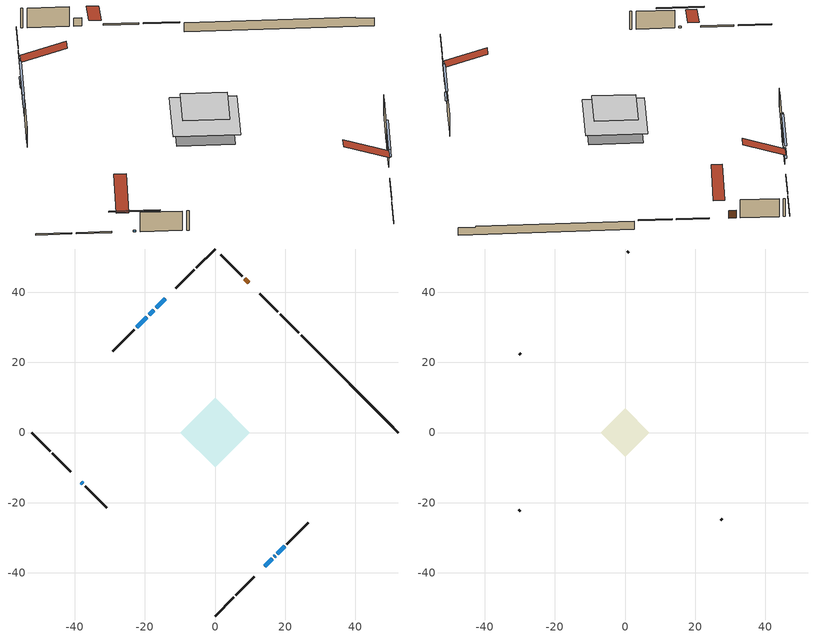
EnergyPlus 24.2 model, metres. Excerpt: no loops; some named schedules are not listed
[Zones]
conditioned space
 floor adiabatic (AdiabaticFloorConstruction): -9.86,0 0,9.86 9.86,0 0,-9.86 z3.66
 floor foundation (Slab1 construction): -6.95,1.63 -1.63,6.95 6.95,-1.63 1.63,-6.95 z-1.07
 wall outside (RimJoist1 construction): 0,-52.34 5.3,-47.04 / -52.34,0 -47.04,-5.3 / 0,52.34 -5.3,47.04 / 23.88,28.46 18.58,33.76 z1.22:1.52
 wall outside (RimJoist2 construction): 5.95,-46.38 11.17,-41.17 / -46.38,-5.95 -41.17,-11.17 / -5.95,46.38 -11.17,41.17 / 17.92,34.41 12.71,39.63 z1.22:1.52
 wall outside (AdiabaticWallConstruction 1): 9.63,42.71 8.46,43.88 z1.22:3.25
 wall outside (AdiabaticWallConstruction): -14.25,38.09 -16.77,35.57 z1.22:2.81; 14.25,-38.09 16.31,-36.03 / 17.82,-34.52 19.87,-32.47 z1.22:3.17; -17.42,34.91 -18.78,33.56 / 16.96,-35.38 17.16,-35.18 / -38.09,-14.25 -37.7,-14.64 z1.22:1.59; -19.44,32.9 -22.35,29.99 z1.22:2.6
 wall outside (Wall1 construction): 20.53,-31.81 26.66,-25.68 / -37.04,-15.3 -30.91,-21.43 / -23,29.34 -29.13,23.21 / 7.8,44.54 1.67,50.67 z1.22:6.1
 wall foundation (FoundationWall1 construction): 24.54,27.8,-1.07 24.54,27.8,1.22 49.56,2.78,1.22 49.56,2.78,0.96 52.34,0,0.96 52.34,0,-1.07
 window (WindowConstruction): -14.25,38.09 -16.77,35.57 z1.22:2.81
 window (WindowConstruction 3): 14.25,-38.09 16.31,-36.03 z1.22:3.17
 window (WindowConstruction 4): -17.43,34.91 -18.78,33.56 z1.22:1.59
 window (WindowConstruction 5): 16.97,-35.37 17.16,-35.18 z1.22:1.59
 window (WindowConstruction 6): -38.09,-14.25 -37.7,-14.64 z1.22:1.59
 window (WindowConstruction 1): 17.82,-34.52 19.87,-32.47 z1.22:3.17
 window (WindowConstruction 2): -19.44,32.9 -22.34,29.99 z1.22:2.6
 door (Door): 9.63,42.71 8.46,43.88 z1.22:3.25
 ceiling adiabatic (AdiabaticFloorConstruction): 0,-9.86 9.86,0 0,9.86 -9.86,0 z3.66
attic - vented
 floor to conditioned space (Floor1 construction Reversed): -6.9,0 0,6.9 6.9,0 0,-6.9 z6.1
 wall outside (Wall3 construction): 27.32,-25.02 27.67,-24.66 / -30.25,-22.08 -29.9,-22.44 / -29.79,22.55 -30.15,22.19 / 1.02,51.32 0.66,51.68 z1.22:6.1
 roof outside (Roof1 construction): 13.6,-38.74,6.1 6.87,-32.02,9.27 5.1,-33.79,9.27 11.82,-40.51,6.1; -38.74,-13.6,6.1 -32.02,-6.87,9.27 -33.79,-5.1,9.27 -40.51,-11.82,6.1; -13.6,38.74,6.1 -6.87,32.02,9.27 -5.1,33.79,9.27 -11.82,40.51,6.1; 10.28,42.06,6.1 3.56,35.34,9.27 5.33,33.56,9.27 12.05,40.28,6.1
shading: -16.91,35.43 -14.11,38.23 -14.4,38.52 -17.2,35.72 z3.01; 18.18,-34.16 12.39,-39.95 12.68,-40.24 18.47,-34.46 z5.81; -22.38,29.96 -13.83,38.51 -14.12,38.8 -22.67,30.25 z6.67; 20.75,-31.59 13.37,-38.97 13.66,-39.26 21.04,-31.88 z6.67; -34.11,-18.23 -41.68,-10.66 -41.97,-10.95 -34.4,-18.52 z6.67; 20.01,-32.32 17.67,-34.67 17.97,-34.96 20.31,-32.62 z3.37; -24.21,28.13 -17.57,34.77 -17.86,35.06 -24.5,28.42 z5.24
[Building]
Building 1: Terrain=Suburbs
[Site:Location]
Montreal Intl AP_QC: Latitude {deg}=45.47; Longitude {deg}=-73.74; Time Zone {hr}=-5; Elevation {m}=36; Keep Site Location Information=Yes
[Site:GroundTemperature:Shallow]
2.07863, -0.316383, -0.508184, 0.628371, 5.19101, 9.73239, 13.6695, 16.1636, 16.3755, 14.347, 10.5102, 6.10817
[Site:WaterMainsTemperature]
Calculation Method=Schedule; Temperature Schedule=mains temperature schedule
[Material] Roughness=Rough; Thermal Absorptance=0.9
Name | Thickness {m} | Conductivity {W/m-K} | Density {kg/m3} | Specific Heat {J/kg-K} | Solar Absorptance | Visible Absorptance
asphalt or fiberglass shingles | 0.00635 | 0.162714 | 1121.4 | 1465.45 | 0.84 | 0.84
ceiling loosefill ins | 0.169333 | 0.0480833 | 16.02 | 1046.75 | 0.7 | 0.7
ceiling stud and cavity | 0.1397 | 0.152865 | 65.682 | 1177.47 | 0.7 | 0.7
concrete 4.0 in. | 0.1016 | 1.803125 | 2242.8 | 837.4 | 0.7 | 0.7
concrete 8.0 in. | 0.2032 | 1.803125 | 2242.8 | 837.4 | 0.7 | 0.7
door material | 0.04445 | 0.188738 | 512.64 | 1214.23 | 0.7 | 0.7
exterior vertical ins | 0.041904 | 0.029427 | 32.04 | 1214.23 | 0.7 | 0.7
floor covering | 0.0127 | 0.0433444 | 54.468 | 1339.84 | 0.6 | 0.6
floor rigid ins; wall rigid ins | 0.512978 | 0.029427 | 32.04 | 1214.23 | 0.7 | 0.7
floor stud and cavity | 0.1397 | 1.75129 | 37.0049 | 1207.88 | 0.7 | 0.7
furniture material conditioned space 1 | 0.1524 | 0.115458 | 640.8 | 1214.23 | 0.6 | 0.6
gypsum board | 0.0127 | 0.160291 | 801 | 837.4 | 0.6 | 0.6
gypsum board 1 | 0.0127 | 0.160291 | 801 | 837.4 | 0.7 | 0.7
osb sheathing 0.5 in. | 0.0127 | 0.115458 | 512.64 | 1214.23 | 0.7 | 0.7
osb sheathing 0.75 in. | 0.01905 | 0.115458 | 512.64 | 1214.23 | 0.7 | 0.7
osb sheathing 2.0 in. | 0.0508 | 0.115458 | 512.64 | 1214.23 | 0.7 | 0.7
rim joist stud and cavity | 0.0508 | 0.0448274 | 125.044 | 1163.47 | 0.6 | 0.6
rim joist stud and cavity 1 | 0.0508 | 0.0293316 | 125.044 | 1163.47 | 0.6 | 0.6
wall stud and cavity | 0.1397 | 0.0935595 | 139.0536 | 1170.24 | 0.7 | 0.7
wall stud and cavity 1 | 0.0889 | 6.9971 | 50.32683 | 1063.81 | 0.6 | 0.6
wall stud and cavity 2 | 0.0889 | 0.380278 | 52.3479 | 1209.89 | 0.7 | 0.7
wall stud and cavity 3 | 0.0889 | 0.391764 | 83.0341 | 1211.67 | 0.7 | 0.7
wood siding | 0.0254 | 0.102417 | 544.68 | 1172.36 | 0.4 | 0.4
wood siding 1 | 0.00254 | 0.102417 | 544.68 | 1172.36 | 0.4 | 0.4
wood siding 2; wood siding 3; wood siding 4 | 0.0254 | 0.102417 | 544.68 | 1172.36 | 0.7 | 0.7
[WindowMaterial:SimpleGlazingSystem]
Name | U-Factor {W/m2-K} | Solar Heat Gain Coefficient
WindowMaterial | 2.909975 | 0.68
WindowMaterial 1 | 2.89408 | 0.69
WindowMaterial 2 | 2.9236 | 0.66
WindowMaterial 3 | 2.68229 | 0.4
WindowMaterial 4 | 2.67888 | 0.43
[Construction]
AdiabaticFloorConstruction: floor stud and cavity, floor rigid ins, osb sheathing 0.75 in., floor covering
AdiabaticWallConstruction: wood siding 3, wall rigid ins, wall stud and cavity 2, gypsum board
AdiabaticWallConstruction 1: wood siding 4, wall rigid ins, wall stud and cavity 2, gypsum board
Door: door material
Floor1 construction Reversed: gypsum board, ceiling stud and cavity, ceiling loosefill ins
FoundationWall1 construction: concrete 8.0 in., gypsum board 1
furniture construction conditioned space 1: furniture material conditioned space 1
PartitionWallConstruction: gypsum board, wall stud and cavity 3, gypsum board
RimJoist1 construction: wood siding 2, osb sheathing 2.0 in., rim joist stud and cavity
RimJoist2 construction: wood siding 2, osb sheathing 2.0 in., rim joist stud and cavity 1
Roof1 construction: asphalt or fiberglass shingles
Slab1 construction: concrete 4.0 in.
Wall1 construction: wood siding, osb sheathing 0.5 in., wall stud and cavity, gypsum board
Wall3 construction: wood siding 1, wall stud and cavity 1
WindowConstruction: WindowMaterial
WindowConstruction 1; WindowConstruction 3: WindowMaterial 1
WindowConstruction 2: WindowMaterial 2
WindowConstruction 4: WindowMaterial 3
WindowConstruction 5; WindowConstruction 6: WindowMaterial 4
[Zone] Multiplier=1; Part of Total Floor Area=Yes
Name | Volume {m3}
attic - vented | 48.979
conditioned space | 714.3
[Space]
Name | Zone | Volume {m3}
attic - vented 1 | attic - vented | 48.979
conditioned space 1 | conditioned space | 714.3
[ZoneInfiltration:EffectiveLeakageArea]
infil attic - vented 1: Zone or Space=attic - vented 1; Schedule=Always On Discrete; Effective Air Leakage Area {cm2}=3809.2; Stack Coefficient=0.000559442; Wind Coefficient=1.59808e-05
[ZoneMixing]
whole house fan mix: Zone or Space=attic - vented; Schedule=Always On Continuous; Design Flow Rate Calculation Method=Flow/Zone; Design Flow Rate {m3/s}=0; Source Zone or Space=conditioned space
[SurfaceProperty:ExposedFoundationPerimeter]
Slab1: Exposed Perimeter Calculation Method=TotalExposedPerimeter; Total Exposed Perimeter {m}=39.32
[InternalMass] Zone or ZoneList=conditioned space; Space or SpaceList=conditioned space 1
Name | Construction | Surface Area {m2}
furniture mass conditioned space 1 | furniture construction conditioned space 1 | 114.288
partition wall mass | PartitionWallConstruction | 285.72
[Lights]
interior lighting: Zone or ZoneList or Space or SpaceList=conditioned space 1; Schedule=interior lighting schedule; Design Level Calculation Method=LightingLevel; Lighting Level {W}=343.2; Return Air Fraction=0; Fraction Radiant=0.6; Fraction Visible=0.2; Fraction Replaceable=1
[People]
occupants: Zone or ZoneList or Space or SpaceList=conditioned space 1; Number of People Schedule=occupants schedule; Number of People Calculation Method=People; Number of People=3; Fraction Radiant=0.314171; Sensible Heat Fraction=0.56303; Activity Level Schedule=occupants activity schedule; Carbon Dioxide Generation Rate {m3/s-W}=0; Enable ASHRAE 55 Comfort Warnings=No; Mean Radiant Temperature Calculation Type=EnclosureAveraged
[ElectricEquipment] Zone or ZoneList or Space or SpaceList=conditioned space 1; Design Level Calculation Method=EquipmentLevel
Name | Schedule | Design Level {W} | Fraction Latent | Fraction Radiant | Fraction Lost
clothes dryer | clothes dryer schedule | 140.772 | 0.015 | 0.081 | 0.85
clothes washer | clothes washer schedule | 32.1985 | 0.03 | 0.162 | 0.7
cooking range | cooking range schedule | 215.147 | 0.08 | 0.432 | 0.2
dishwasher | dishwasher schedule | 66.8632 | 0.3 | 0.18 | 0.4
fridge | fridge schedule | 72.9452 | 0 | 0.6 | 0
mech vent house fan | mech vent house fan schedule | 0 | 0 | 0 | 1
mech vent house fan cfis | mech vent house fan cfis schedule | 0 | 0 | 0 | 0
misc plug loads | misc plug loads schedule | 494.7 | 0.045 | 0.513 | 0.1
whole house fan | Always On Discrete | 0 | 0 | 0 | 1
[OtherEquipment] Zone or ZoneList or Space or SpaceList=conditioned space 1; Design Level Calculation Method=EquipmentLevel
Name | Fuel Type | Schedule | Design Level {W} | Fraction Latent | Fraction Radiant | Fraction Lost
clothes dryer 1 | Electricity | clothes dryer schedule | 0 | 0.015 | 0.081 | 0.85
cooking range 1 | Electricity | cooking range schedule | 0 | 0.08 | 0.432 | 0.2
general water use latent | None | general water use schedule | 62.594 | 1 | 0 | 0
general water use sensible | None | general water use schedule | -61.6891 | 0 | 0.6 | 0
mech vent house fan latent load | None | Always On Discrete | 0 | 1 | 0 | 0
mech vent house fan sensible load | None | Always On Discrete | 0 | 0 | 0 | 0
water heater energy adjustment1 | Electricity | Always On Discrete | 0.01 | 0 | 0 | 1
[ZoneInfiltration:DesignFlowRate] Zone or ZoneList or Space or SpaceList=conditioned space 1; Schedule=Always On Discrete; Design Flow Rate Calculation Method=Flow/Zone; Design Flow Rate {m3/s}=0
infil flow; natural vent flow; whole house fan flow
[AvailabilityManager:Scheduled]
air source heat pump airloop Availability Manager: Schedule=Always On Discrete
[Foundation:Kiva]
Foundation Kiva 1: Initial Indoor Air Temperature {C}=21; Wall Height Above Grade {m}=1.21999; Wall Depth Below Slab {m}=0.2032; Custom Block Material Name 1=exterior vertical ins; Custom Block Depth 1 {m}=2.28999; Custom Block X Position 1 {m}=0.2159; Custom Block Z Position 1 {m}=0
[Foundation:Kiva:Settings]
Soil Conductivity {W/m-K}=0.849921; Soil Density {kg/m3}=1842.3; Soil Specific Heat {J/kg-K}=418.7; Ground Solar Absorptivity=0.9; Ground Thermal Absorptivity=0.9; Ground Surface Roughness {m}=0.03; Far-Field Width {m}=40; Deep-Ground Boundary Condition=ZeroFlux; Deep-Ground Depth {m}=40; Minimum Cell Dimension {m}=0.2; Maximum Cell Growth Coefficient=3; Simulation Timestep=Timestep
[Exterior:Lights]
exterior lighting: Schedule=exterior lighting schedule; Design Level {W}=75.6
[EnergyManagementSystem:GlobalVariable]
air_source_heat_pump_airloop_Fan_RTF
infil_program_Qfan
infil_program_Qinf
natural_vent_program_Qnv
natural_vent_program_Qwhf
[EnergyManagementSystem:Sensor]
Name | Output:Variable or Output:Meter Index Key | Output:Variable or Output:Meter
airflow_gain | infil flow | Infiltration Sensible Heat Gain Energy
airflow_gain_1 | natural vent flow | Infiltration Sensible Heat Gain Energy
airflow_gain_2 | whole house fan flow | Infiltration Sensible Heat Gain Energy
airflow_loss | infil flow | Infiltration Sensible Heat Loss Energy
airflow_loss_1 | natural vent flow | Infiltration Sensible Heat Loss Energy
airflow_loss_2 | whole house fan flow | Infiltration Sensible Heat Loss Energy
clg_load_cond |  | Cooling:EnergyTransfer:Zone:CONDITIONED SPACE
clg_sp_s; clg_sp_s_1 | cooling setpoint | Schedule Value
clothes_dryer_exhaust_0_sch_s | clothes dryer exhaust 0 schedule | Schedule Value
cool_season | cooling season schedule | Schedule Value
htg_load_cond |  | Heating:EnergyTransfer:Zone:CONDITIONED SPACE
htg_sp_s; htg_sp_s_1 | heating setpoint | Schedule Value
ig_ee_conv | clothes dryer | Electric Equipment Convective Heating Energy
ig_ee_conv_2 | cooking range | Electric Equipment Convective Heating Energy
ig_ee_conv_4 | fridge | Electric Equipment Convective Heating Energy
ig_ee_conv_5 | misc plug loads | Electric Equipment Convective Heating Energy
ig_ee_conv_6 | whole house fan | Electric Equipment Convective Heating Energy
ig_ee_rad | clothes dryer | Electric Equipment Radiant Heating Energy
ig_ee_rad_2 | cooking range | Electric Equipment Radiant Heating Energy
ig_ee_rad_4 | fridge | Electric Equipment Radiant Heating Energy
ig_ee_rad_5 | misc plug loads | Electric Equipment Radiant Heating Energy
ig_ee_rad_6 | whole house fan | Electric Equipment Radiant Heating Energy
ig_lgt_conv | interior lighting | Lights Convective Heating Energy
ig_lgt_rad | interior lighting | Lights Radiant Heating Energy
ig_lgt_vis | interior lighting | Lights Visible Radiation Heating Energy
ig_oe_conv | clothes dryer 1 | Other Equipment Convective Heating Energy
ig_oe_conv_1 | cooking range 1 | Other Equipment Convective Heating Energy
ig_oe_conv_2 | general water use latent | Other Equipment Convective Heating Energy
ig_oe_conv_3 | general water use sensible | Other Equipment Convective Heating Energy
ig_oe_conv_4 | water heater energy adjustment1 | Other Equipment Convective Heating Energy
ig_oe_rad | clothes dryer 1 | Other Equipment Radiant Heating Energy
ig_oe_rad_1 | cooking range 1 | Other Equipment Radiant Heating Energy
ig_oe_rad_2 | general water use latent | Other Equipment Radiant Heating Energy
ig_oe_rad_3 | general water use sensible | Other Equipment Radiant Heating Energy
ig_oe_rad_4 | water heater energy adjustment1 | Other Equipment Radiant Heating Energy
ig_ppl_conv | occupants | People Convective Heating Energy
ig_ppl_rad | occupants | People Radiant Heating Energy
im_conv | furniture mass conditioned space 1 | Surface Inside Face Convection Heat Gain Energy
im_conv_1 | partition wall mass | Surface Inside Face Convection Heat Gain Energy
im_ig | furniture mass conditioned space 1 | Surface Inside Face Internal Gains Radiation Heat Gain Energy
im_ig_1 | partition wall mass | Surface Inside Face Internal Gains Radiation Heat Gain Energy
im_lgt | furniture mass conditioned space 1 | Surface Inside Face Lights Radiation Heat Gain Energy
im_lgt_1 | partition wall mass | Surface Inside Face Lights Radiation Heat Gain Energy
im_sol | furniture mass conditioned space 1 | Surface Inside Face Solar Radiation Heat Gain Energy
im_sol_1 | partition wall mass | Surface Inside Face Solar Radiation Heat Gain Energy
im_surf | furniture mass conditioned space 1 | Surface Inside Face Net Surface Thermal Radiation Heat Gain Energy
im_surf_1 | partition wall mass | Surface Inside Face Net Surface Thermal Radiation Heat Gain Energy
mv_conv | mech vent house fan | Electric Equipment Convective Heating Energy
mv_conv_1 | mech vent house fan cfis | Electric Equipment Convective Heating Energy
mv_conv_2 | mech vent house fan latent load | Other Equipment Convective Heating Energy
mv_conv_3 | mech vent house fan sensible load | Other Equipment Convective Heating Energy
mv_rad | mech vent house fan | Electric Equipment Radiant Heating Energy
mv_rad_1 | mech vent house fan cfis | Electric Equipment Radiant Heating Energy
mv_rad_2 | mech vent house fan latent load | Other Equipment Radiant Heating Energy
mv_rad_3 | mech vent house fan sensible load | Other Equipment Radiant Heating Energy
natural_vent_s | natural vent schedule | Schedule Value
out_pb_s |  | Site Outdoor Air Barometric Pressure
out_wt_s |  | Site Outdoor Air Humidity Ratio
site_vw_s |  | Site Wind Speed
ss_back_out | Window1 | Surface Window Shortwave from Zone Back Out Window Heat Transfer Rate
ss_back_out_1 | Window10 | Surface Window Shortwave from Zone Back Out Window Heat Transfer Rate
ss_back_out_2 | Window12 | Surface Window Shortwave from Zone Back Out Window Heat Transfer Rate
ss_back_out_3 | Window19 | Surface Window Shortwave from Zone Back Out Window Heat Transfer Rate
ss_back_out_4 | Window20 | Surface Window Shortwave from Zone Back Out Window Heat Transfer Rate
ss_back_out_5 | Window4 | Surface Window Shortwave from Zone Back Out Window Heat Transfer Rate
ss_back_out_6 | Window6 | Surface Window Shortwave from Zone Back Out Window Heat Transfer Rate
ss_conv | Door1 | Surface Inside Face Convection Heat Gain Energy
ss_conv_1 | Window1 | Surface Inside Face Convection Heat Gain Energy
ss_conv_2 | Window10 | Surface Inside Face Convection Heat Gain Energy
ss_conv_3 | Window12 | Surface Inside Face Convection Heat Gain Energy
ss_conv_4 | Window19 | Surface Inside Face Convection Heat Gain Energy
ss_conv_5 | Window20 | Surface Inside Face Convection Heat Gain Energy
ss_conv_6 | Window4 | Surface Inside Face Convection Heat Gain Energy
ss_conv_7 | Window6 | Surface Inside Face Convection Heat Gain Energy
ss_ig | Door1 | Surface Inside Face Internal Gains Radiation Heat Gain Energy
ss_ig_1 | Window1 | Surface Inside Face Internal Gains Radiation Heat Gain Energy
ss_ig_2 | Window10 | Surface Inside Face Internal Gains Radiation Heat Gain Energy
ss_ig_3 | Window12 | Surface Inside Face Internal Gains Radiation Heat Gain Energy
ss_ig_4 | Window19 | Surface Inside Face Internal Gains Radiation Heat Gain Energy
ss_ig_5 | Window20 | Surface Inside Face Internal Gains Radiation Heat Gain Energy
ss_ig_6 | Window4 | Surface Inside Face Internal Gains Radiation Heat Gain Energy
ss_ig_7 | Window6 | Surface Inside Face Internal Gains Radiation Heat Gain Energy
ss_lgt | Door1 | Surface Inside Face Lights Radiation Heat Gain Energy
ss_sol | Door1 | Surface Inside Face Solar Radiation Heat Gain Energy
ss_surf | Door1 | Surface Inside Face Net Surface Thermal Radiation Heat Gain Energy
ss_surf_1 | Window1 | Surface Inside Face Net Surface Thermal Radiation Heat Gain Energy
ss_surf_2 | Window10 | Surface Inside Face Net Surface Thermal Radiation Heat Gain Energy
ss_surf_3 | Window12 | Surface Inside Face Net Surface Thermal Radiation Heat Gain Energy
ss_surf_4 | Window19 | Surface Inside Face Net Surface Thermal Radiation Heat Gain Energy
ss_surf_5 | Window20 | Surface Inside Face Net Surface Thermal Radiation Heat Gain Energy
ss_surf_6 | Window4 | Surface Inside Face Net Surface Thermal Radiation Heat Gain Energy
ss_surf_7 | Window6 | Surface Inside Face Net Surface Thermal Radiation Heat Gain Energy
ss_trans_in | Window1 | Surface Window Transmitted Solar Radiation Rate
ss_trans_in_1 | Window10 | Surface Window Transmitted Solar Radiation Rate
ss_trans_in_2 | Window12 | Surface Window Transmitted Solar Radiation Rate
ss_trans_in_3 | Window19 | Surface Window Transmitted Solar Radiation Rate
ss_trans_in_4 | Window20 | Surface Window Transmitted Solar Radiation Rate
ss_trans_in_5 | Window4 | Surface Window Transmitted Solar Radiation Rate
ss_trans_in_6 | Window6 | Surface Window Transmitted Solar Radiation Rate
ss_trans_out | Window1 | Surface Inside Face Initial Transmitted Diffuse Transmitted Out Window Solar Radiation Rate
ss_trans_out_1 | Window10 | Surface Inside Face Initial Transmitted Diffuse Transmitted Out Window Solar Radiation Rate
ss_trans_out_2 | Window12 | Surface Inside Face Initial Transmitted Diffuse Transmitted Out Window Solar Radiation Rate
ss_trans_out_3 | Window19 | Surface Inside Face Initial Transmitted Diffuse Transmitted Out Window Solar Radiation Rate
ss_trans_out_4 | Window20 | Surface Inside Face Initial Transmitted Diffuse Transmitted Out Window Solar Radiation Rate
ss_trans_out_5 | Window4 | Surface Inside Face Initial Transmitted Diffuse Transmitted Out Window Solar Radiation Rate
ss_trans_out_6 | Window6 | Surface Inside Face Initial Transmitted Diffuse Transmitted Out Window Solar Radiation Rate
s_conv | Floor1 | Surface Inside Face Convection Heat Gain Energy
s_conv_1 | FoundationWall1 | Surface Inside Face Convection Heat Gain Energy
s_conv_10 | RimJoist2:315 | Surface Inside Face Convection Heat Gain Energy
s_conv_11 | RimJoist2:45 | Surface Inside Face Convection Heat Gain Energy
s_conv_12 | Slab1 | Surface Inside Face Convection Heat Gain Energy
s_conv_13 | Wall1:135 | Surface Inside Face Convection Heat Gain Energy
s_conv_14 | Wall1:225 | Surface Inside Face Convection Heat Gain Energy
s_conv_15 | Wall1:315 | Surface Inside Face Convection Heat Gain Energy
s_conv_16 | Wall1:45 | Surface Inside Face Convection Heat Gain Energy
s_conv_2 | inferred conditioned ceiling | Surface Inside Face Convection Heat Gain Energy
s_conv_3 | inferred conditioned floor | Surface Inside Face Convection Heat Gain Energy
s_conv_4 | RimJoist1:135 | Surface Inside Face Convection Heat Gain Energy
s_conv_5 | RimJoist1:225 | Surface Inside Face Convection Heat Gain Energy
s_conv_6 | RimJoist1:315 | Surface Inside Face Convection Heat Gain Energy
s_conv_7 | RimJoist1:45 | Surface Inside Face Convection Heat Gain Energy
s_conv_8 | RimJoist2:135 | Surface Inside Face Convection Heat Gain Energy
s_conv_9 | RimJoist2:225 | Surface Inside Face Convection Heat Gain Energy
s_ig | Floor1 | Surface Inside Face Internal Gains Radiation Heat Gain Energy
s_ig_1 | FoundationWall1 | Surface Inside Face Internal Gains Radiation Heat Gain Energy
s_ig_10 | RimJoist2:315 | Surface Inside Face Internal Gains Radiation Heat Gain Energy
s_ig_11 | RimJoist2:45 | Surface Inside Face Internal Gains Radiation Heat Gain Energy
s_ig_12 | Slab1 | Surface Inside Face Internal Gains Radiation Heat Gain Energy
s_ig_13 | Wall1:135 | Surface Inside Face Internal Gains Radiation Heat Gain Energy
s_ig_14 | Wall1:225 | Surface Inside Face Internal Gains Radiation Heat Gain Energy
s_ig_15 | Wall1:315 | Surface Inside Face Internal Gains Radiation Heat Gain Energy
s_ig_16 | Wall1:45 | Surface Inside Face Internal Gains Radiation Heat Gain Energy
s_ig_2 | inferred conditioned ceiling | Surface Inside Face Internal Gains Radiation Heat Gain Energy
s_ig_3 | inferred conditioned floor | Surface Inside Face Internal Gains Radiation Heat Gain Energy
s_ig_4 | RimJoist1:135 | Surface Inside Face Internal Gains Radiation Heat Gain Energy
s_ig_5 | RimJoist1:225 | Surface Inside Face Internal Gains Radiation Heat Gain Energy
s_ig_6 | RimJoist1:315 | Surface Inside Face Internal Gains Radiation Heat Gain Energy
s_ig_7 | RimJoist1:45 | Surface Inside Face Internal Gains Radiation Heat Gain Energy
s_ig_8 | RimJoist2:135 | Surface Inside Face Internal Gains Radiation Heat Gain Energy
s_ig_9 | RimJoist2:225 | Surface Inside Face Internal Gains Radiation Heat Gain Energy
s_lgt | Floor1 | Surface Inside Face Lights Radiation Heat Gain Energy
s_lgt_1 | FoundationWall1 | Surface Inside Face Lights Radiation Heat Gain Energy
s_lgt_10 | RimJoist2:315 | Surface Inside Face Lights Radiation Heat Gain Energy
s_lgt_11 | RimJoist2:45 | Surface Inside Face Lights Radiation Heat Gain Energy
s_lgt_12 | Slab1 | Surface Inside Face Lights Radiation Heat Gain Energy
s_lgt_13 | Wall1:135 | Surface Inside Face Lights Radiation Heat Gain Energy
s_lgt_14 | Wall1:225 | Surface Inside Face Lights Radiation Heat Gain Energy
s_lgt_15 | Wall1:315 | Surface Inside Face Lights Radiation Heat Gain Energy
s_lgt_16 | Wall1:45 | Surface Inside Face Lights Radiation Heat Gain Energy
s_lgt_2 | inferred conditioned ceiling | Surface Inside Face Lights Radiation Heat Gain Energy
s_lgt_3 | inferred conditioned floor | Surface Inside Face Lights Radiation Heat Gain Energy
s_lgt_4 | RimJoist1:135 | Surface Inside Face Lights Radiation Heat Gain Energy
s_lgt_5 | RimJoist1:225 | Surface Inside Face Lights Radiation Heat Gain Energy
s_lgt_6 | RimJoist1:315 | Surface Inside Face Lights Radiation Heat Gain Energy
s_lgt_7 | RimJoist1:45 | Surface Inside Face Lights Radiation Heat Gain Energy
s_lgt_8 | RimJoist2:135 | Surface Inside Face Lights Radiation Heat Gain Energy
s_lgt_9 | RimJoist2:225 | Surface Inside Face Lights Radiation Heat Gain Energy
s_sol | Floor1 | Surface Inside Face Solar Radiation Heat Gain Energy
s_sol_1 | FoundationWall1 | Surface Inside Face Solar Radiation Heat Gain Energy
s_sol_10 | RimJoist2:315 | Surface Inside Face Solar Radiation Heat Gain Energy
s_sol_11 | RimJoist2:45 | Surface Inside Face Solar Radiation Heat Gain Energy
s_sol_12 | Slab1 | Surface Inside Face Solar Radiation Heat Gain Energy
s_sol_13 | Wall1:135 | Surface Inside Face Solar Radiation Heat Gain Energy
s_sol_14 | Wall1:225 | Surface Inside Face Solar Radiation Heat Gain Energy
s_sol_15 | Wall1:315 | Surface Inside Face Solar Radiation Heat Gain Energy
s_sol_16 | Wall1:45 | Surface Inside Face Solar Radiation Heat Gain Energy
s_sol_2 | inferred conditioned ceiling | Surface Inside Face Solar Radiation Heat Gain Energy
s_sol_3 | inferred conditioned floor | Surface Inside Face Solar Radiation Heat Gain Energy
s_sol_4 | RimJoist1:135 | Surface Inside Face Solar Radiation Heat Gain Energy
s_sol_5 | RimJoist1:225 | Surface Inside Face Solar Radiation Heat Gain Energy
s_sol_6 | RimJoist1:315 | Surface Inside Face Solar Radiation Heat Gain Energy
s_sol_7 | RimJoist1:45 | Surface Inside Face Solar Radiation Heat Gain Energy
